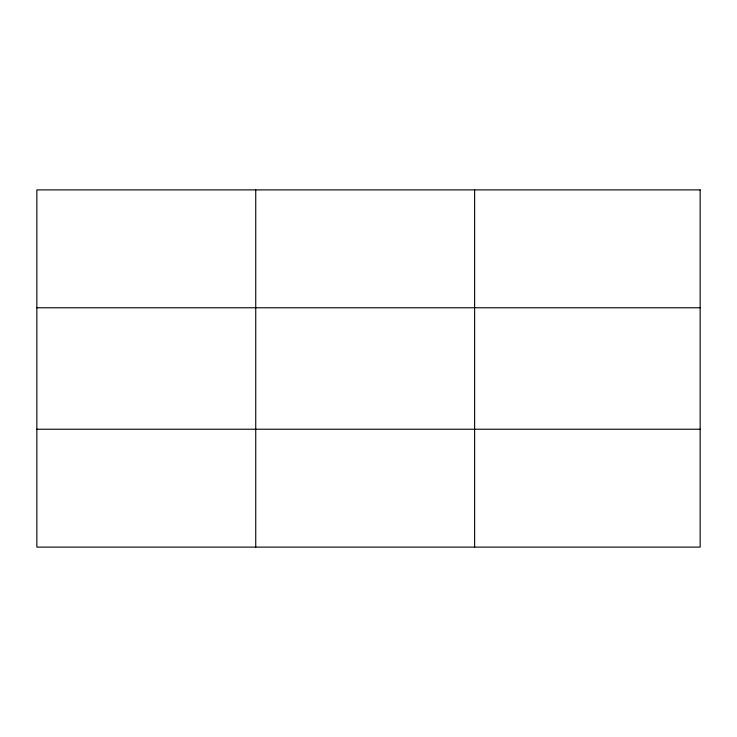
<?xml version="1.0" encoding="UTF-8"?>
<svg xmlns="http://www.w3.org/2000/svg" width="737" height="737" viewBox="0 0 737 737"><rect width="100%" height="100%" fill="white"/><g stroke="black" fill="none" stroke-linecap="round" stroke-linejoin="round"><path stroke-width="1.11" d="M255.739 189.888L255.739 547.112M474.628 189.888L474.628 547.112M36.85 307.771L700.15 307.771M36.85 429.229L700.15 429.229M700.15 189.888L700.15 547.112L36.85 547.112L36.85 189.888L700.15 189.888"/></g></svg>
